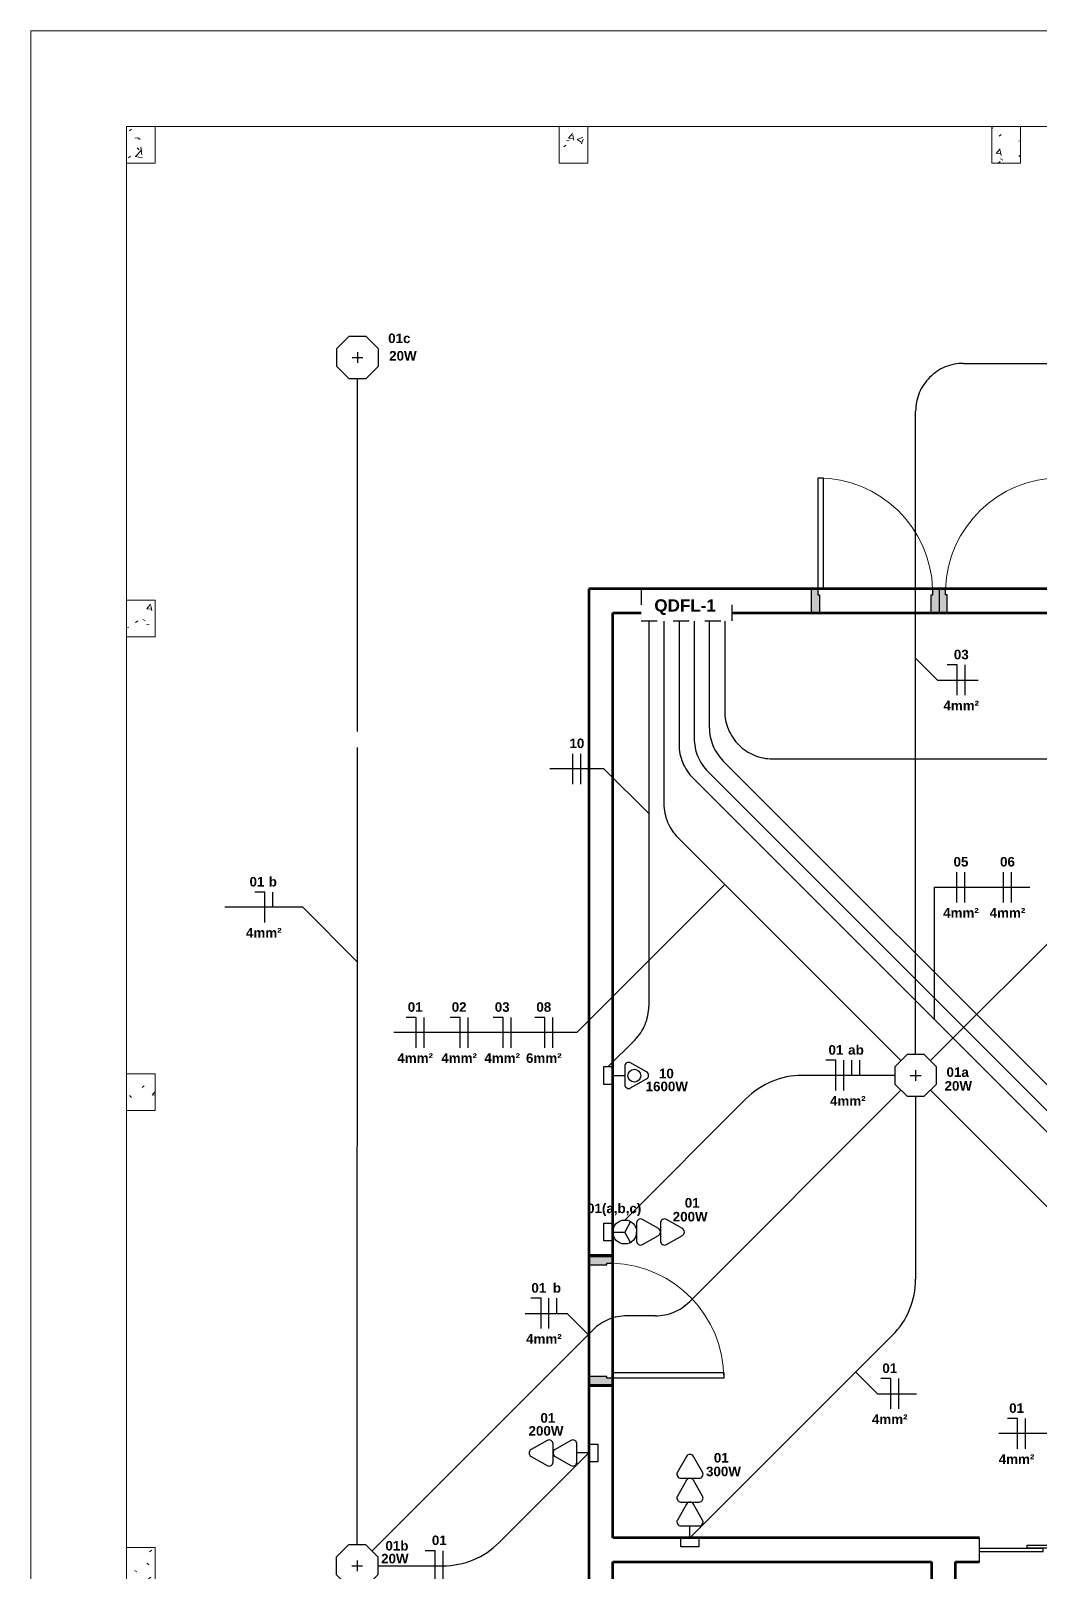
# Model space of a CAD drawing. Extents: x 1450 to 1868, y 82 to 351.
# Drawn here: x 1631.83 to 1638.15, y 264.56 to 274.22 of the extents above; entities that cross this region are included whole.
import ezdxf
from ezdxf.enums import TextEntityAlignment as Align

# ---------------------------------------------------------------- set-up
doc = ezdxf.new("R2010")
doc.units = 0
doc.header["$LTSCALE"] = 0.5
doc.linetypes.add('CONTORNO_QUADRO_T', pattern=[0.35, 0.2, -0.15])
doc.linetypes.add('ELETRODUTO_TETO', pattern=[1000, 1000, 0])
doc.layers.get('0').update_dxf_attribs({"linetype": 'CONTINUOUS'})
for name, color, linetype, lineweight in [('A-DOOR', 31, 'CONTINUOUS', 25), ('A-DOOR-FRAM', 31, 'CONTINUOUS', 9), ('A-FLOR', 192, 'CONTINUOUS', 9), ('A-WALL', 113, 'CONTINUOUS', 30), ('S-COLS', 52, 'CONTINUOUS', 9)]:
    doc.layers.add(name, color=color, linetype=linetype, lineweight=lineweight)
for name, color, linetype in [('DIAGRAMAS_CONTORNO', 2, 'CONTINUOUS'), ('ELETRODUTO_TETO', 2, 'CONTINUOUS'), ('FIACAO', 7, 'CONTINUOUS'), ('Iluminação', 7, 'CONTINUOUS'), ('INDICACAO_BIT_FIACAO', 7, 'CONTINUOUS'), ('INDICACAO_CIRCUITO', 2, 'CONTINUOUS'), ('INDICACAO_INTERRUPTOR_FIA', 2, 'CONTINUOUS'), ('INDICACAO_POTENCIA', 1, 'CONTINUOUS'), ('INTERRUPTORES', 1, 'CONTINUOUS'), ('LINHA_DE_CHAMADA', 7, 'CONTINUOUS'), ('LUMINÁRIAS', 3, 'CONTINUOUS'), ('Texto', 1, 'CONTINUOUS'), ('TOMADAS ABNT', 10, 'CONTINUOUS')]:
    doc.layers.add(name, color=color, linetype=linetype)
doc.styles.add('Arial', font='arialbd.ttf', dxfattribs={"height": 100})

# ---------------------------------------------------------------- blocks, each defined once
blk = doc.blocks.new('*U1778', base_point=(608.67, 153.293))
for p, q in [((608.67, 153.483), (608.544, 153.483)), ((608.67, 153.103), (608.67, 153.483))]:
    blk.add_line(p, q)
blk = doc.blocks.new('*U1797', base_point=(665.55, 144.199))
blk.add_line((665.55, 144.199), (665.55, 144.389))
blk = doc.blocks.new('*U1993', base_point=(1457.7785, 189.5279))
at = {"xscale": 0.5, "yscale": 0.5, "zscale": 0.5}
for name, p in [('*U1778', (1457.7852, 189.5279)), ('*U1797', (1457.8352, 189.5279))]:
    blk.add_blockref(name, p, dxfattribs=at)
blk = doc.blocks.new('*U1780', base_point=(576.818, 148.746))
blk.add_line((576.818, 148.556), (576.818, 148.936))
blk = doc.blocks.new('*U1980', base_point=(1458.7027, 185.3984))
at = {"xscale": 0.5, "yscale": 0.5, "zscale": 0.5}
for name, p in [('*U1778', (1458.6777, 185.3984)), ('*U1780', (1458.7277, 185.3984))]:
    blk.add_blockref(name, p, dxfattribs=at)
blk = doc.blocks.new('*U1979', base_point=(1462.6205, 189.6531))
at = {"xscale": 0.5, "yscale": 0.5, "zscale": 0.5}
for p in [(1462.5955, 189.6531), (1462.6455, 189.6531)]:
    blk.add_blockref('*U1780', p, dxfattribs=at)
blk = doc.blocks.new('*U1978', base_point=(1462.2305, 189.6531))
at = {"xscale": 0.5, "yscale": 0.5, "zscale": 0.5}
for p in [(1462.2055, 189.6531), (1462.2555, 189.6531)]:
    blk.add_blockref('*U1780', p, dxfattribs=at)
blk = doc.blocks.new('*U1975', base_point=(1461.4415, 188.4733))
at = {"xscale": 0.5, "yscale": 0.5, "zscale": 0.5}
for name, p in [('*U1778', (1461.3665, 188.4733)), ('*U1780', (1461.4165, 188.4733)), ('*U1797', (1461.4665, 188.4733)), ('*U1797', (1461.5165, 188.4733))]:
    blk.add_blockref(name, p, dxfattribs=at)
blk = doc.blocks.new('*U1967', base_point=(1462.2007, 186.2274))
at = {"xscale": 0.5, "yscale": 0.5, "zscale": 0.5}
for name, p in [('*U1778', (1462.2074, 186.2274)), ('*U1780', (1462.2574, 186.2274))]:
    blk.add_blockref(name, p, dxfattribs=at)
blk = doc.blocks.new('*U1966', base_point=(1461.8671, 190.6238))
at = {"xscale": 0.4999999999999998, "yscale": 0.4999999999999998, "zscale": 0.4999999999999998}
for name, p in [('*U1778', (1461.8421, 190.6238)), ('*U1780', (1461.8921, 190.6238))]:
    blk.add_blockref(name, p, dxfattribs=at)
blk = doc.blocks.new('*U1963', base_point=(1461.8719, 186.4776))
at = {"xscale": 0.5, "yscale": 0.5, "zscale": 0.5}
for name, p in [('*U1778', (1461.8786, 186.4776)), ('*U1780', (1461.9286, 186.4776))]:
    blk.add_blockref(name, p, dxfattribs=at)
blk = doc.blocks.new('*U1959', base_point=(1459.308, 187.1087))
at = {"xscale": 0.5, "yscale": 0.5, "zscale": 0.5}
for name, p in [('*U1778', (1459.2897, 187.1087)), ('*U1780', (1459.3397, 187.1087)), ('*U1797', (1459.3897, 187.1087))]:
    blk.add_blockref(name, p, dxfattribs=at)
blk = doc.blocks.new('*U1954', base_point=(1459.7423, 190.3956))
at = {"xscale": 0.5, "yscale": 0.5, "zscale": 0.5}
for p in [(1459.7173, 190.3956), (1459.7673, 190.3956)]:
    blk.add_blockref('*U1780', p, dxfattribs=at)
blk = doc.blocks.new('*U1953', base_point=(1460.8278, 189.0786))
at = {"xscale": 0.5, "yscale": 0.5, "zscale": 0.5}
for name, p in [('*U1778', (1460.8345, 189.0786)), ('*U1780', (1460.8845, 189.0786))]:
    blk.add_blockref(name, p, dxfattribs=at)
blk = doc.blocks.new('*U1952', base_point=(1460.4378, 189.0786))
at = {"xscale": 0.5, "yscale": 0.5, "zscale": 0.5}
for name, p in [('*U1778', (1460.4445, 189.0786)), ('*U1780', (1460.4945, 189.0786))]:
    blk.add_blockref(name, p, dxfattribs=at)
blk = doc.blocks.new('*U1951', base_point=(1460.0478, 189.0786))
at = {"xscale": 0.5, "yscale": 0.5, "zscale": 0.5}
for name, p in [('*U1778', (1460.0545, 189.0786)), ('*U1780', (1460.1045, 189.0786))]:
    blk.add_blockref(name, p, dxfattribs=at)
blk = doc.blocks.new('*U1950', base_point=(1459.6578, 189.0786))
at = {"xscale": 0.5, "yscale": 0.5, "zscale": 0.5}
for name, p in [('*U1778', (1459.6645, 189.0786)), ('*U1780', (1459.7145, 189.0786))]:
    blk.add_blockref(name, p, dxfattribs=at)
blk = doc.blocks.new('*U749', base_point=(-33717.99, 39288.34))
at = {"linetype": 'ByBlock'}
blk.add_lwpolyline([(-33717.99, 39288.34), (-33717.99, 39288.34), (-33717.99, 39221.73, 0.198912), (-33709.21, 39200.51), (-33437.04, 38928.34, 0.198912), (-33415.83, 38919.56), (-33064.32, 38919.56, -0.414214), (-33034.32, 38889.56), (-33034.32, 38810.9)], format="xyb", dxfattribs=at)
blk = doc.blocks.new('*U748', base_point=(-33767.33, 38898.77))
at = {"linetype": 'ByBlock'}
blk.add_arc((-33771.08, 38905.27), 7.5, 300.00001, 0, dxfattribs=at)
blk = doc.blocks.new('*U386', base_point=(-31580.17, 39768.05))
at = {"linetype": 'ByBlock'}
blk.add_lwpolyline([(-31580.17, 39768.05), (-31712.86, 39635.35, -0.198912), (-31734.07, 39626.57), (-31752.02, 39626.57, 0.198912), (-31773.23, 39617.78), (-31911.96, 39479.06)], format="xyb", dxfattribs=at)
blk = doc.blocks.new('CasaPrincipal')
at = {"layer": 'A-WALL', "lineweight": 70}
for p, q in [((-31775.91, 40082.3), (-31775.91, 38857.3)), ((-30980.91, 40082.3), (-31775.91, 40082.3)), ((-31760.91, 39487.3), (-31760.91, 40067.3)), ((-31760.91, 40067.3), (-31743.07, 40067.3)), ((-31686.07, 40067.3), (-31380.91, 40067.3)), ((-31775.91, 39664.56), (-31760.91, 39664.56)), ((-31760.91, 39582.56), (-31775.91, 39582.56)), ((-31530.91, 39487.3), (-31760.91, 39487.3)), ((-31760.91, 39272.3), (-31760.91, 39472.3)), ((-31760.91, 39472.3), (-31560.91, 39472.3)), ((-31560.91, 39472.3), (-31560.91, 39422.3)), ((-31545.91, 39472.3), (-31530.91, 39472.3)), ((-31545.91, 39422.3), (-31545.91, 39472.3))]:
    blk.add_line(p, q, dxfattribs=at)
at = {"layer": 'A-WALL', "lineweight": 9}
blk.add_line((-31773.91, 40082.2), (-31773.91, 40082.3), dxfattribs=at)
at = {"layer": 'A-WALL'}
for p, q in [((-31775.91, 39663.56), (-31775.91, 39664.56)), ((-31775.91, 39588.56), (-31775.91, 39658.56)), ((-31760.91, 39664.56), (-31760.91, 39663.56)), ((-31760.91, 39659.56), (-31760.91, 39587.56)), ((-31775.91, 39582.56), (-31775.91, 39583.56)), ((-31760.91, 39583.56), (-31760.91, 39582.56))]:
    blk.add_line(p, q, dxfattribs=at)
blk = doc.blocks.new('*U375', base_point=(-31709.82, 40062.2))
at = {"linetype": 'ByBlock'}
blk.add_lwpolyline([(-31709.82, 40062.2), (-31709.82, 39988.82, 0.198912), (-31701.03, 39967.6), (-31422.4, 39688.97, 0.198912), (-31401.19, 39680.18), (-31088.67, 39680.18, -0.414214), (-31058.67, 39650.18), (-31058.67, 39343.47, 0.198912), (-31049.88, 39322.26), (-30703.11, 38975.49)], format="xyb", dxfattribs=at)
blk = doc.blocks.new('*U373', base_point=(-31719.32, 40062.2))
at = {"linetype": 'ByBlock'}
blk.add_lwpolyline([(-31719.32, 40062.2), (-31719.32, 39984.88, 0.198912), (-31710.53, 39963.67), (-31426.34, 39679.47, 0.198912), (-31405.12, 39670.68), (-31096.83, 39670.68, -0.414214), (-31066.83, 39640.68), (-31066.83, 39474.15, 0.198912), (-31058.04, 39452.93), (-30993.01, 39387.91)], format="xyb", dxfattribs=at)
blk = doc.blocks.new('*U372', base_point=(-31728.82, 40062.2))
at = {"linetype": 'ByBlock'}
blk.add_lwpolyline([(-31728.82, 40062.2), (-31728.82, 39947.64, 0.198912), (-31720.03, 39926.42), (-31580.17, 39786.56)], format="xyb", dxfattribs=at)
blk = doc.blocks.new('*U371', base_point=(-31738.32, 40062.2))
at = {"linetype": 'ByBlock'}
blk.add_lwpolyline([(-31738.32, 40062.2), (-31738.32, 39820.72, -0.198912), (-31747.11, 39799.51), (-31763.71, 39782.91)], format="xyb", dxfattribs=at)
blk = doc.blocks.new('*U348', base_point=(-46901.47, 19247.79))
at = {"linetype": 'ByBlock'}
blk.add_lwpolyline([(-46901.47, 19247.79), (-46901.47, 19651.2, -0.414214), (-46871.47, 19681.2), (-46722.06, 19681.2)], format="xyb", dxfattribs=at)
blk = doc.blocks.new('*U346', base_point=(-47021.23, 19519.6))
at = {"linetype": 'ByBlock'}
blk.add_lwpolyline([(-47021.23, 19519.6), (-47021.23, 19519.6), (-47021.23, 19463.19, 0.414214), (-46991.23, 19433.19), (-46348.93, 19433.19)], format="xyb", dxfattribs=at)
blk = doc.blocks.new('*U336', base_point=(-47238.68, 18927.2))
at = {"linetype": 'ByBlock'}
blk.add_lwpolyline([(-47238.68, 18927.2), (-47198.03, 18927.2, 0.19873), (-47162.7, 18941.82), (-47106.47, 18997.97)], format="xyb", dxfattribs=at)
blk = doc.blocks.new('*U335', base_point=(-47251.77, 18940.29))
at = {"linetype": 'ByBlock'}
blk.add_lwpolyline([(-47251.77, 18940.29), (-47251.6, 19671.73)], dxfattribs=at)
blk = doc.blocks.new('Porta de Correr com Duas Folhas')
for p, q in [((0, -8.5), (0, 6.5)), ((0, 0), (40, 0)), ((30, 1), (30, 2)), ((30, 2), (65, 2)), ((30, 0), (30, 1)), ((65, 0), (30, 0)), ((40, -2), (40, 0)), ((70, 2), (95, 2)), ((105, 0), (70, 0)), ((95, 2), (105, 2)), ((95, -2), (95, 0)), ((95, 0), (135, 0)), ((105, 2), (105, 0)), ((135, -8.5), (135, 6.5)), ((0, -2), (40, -2)), ((95, -2), (135, -2))]:
    blk.add_line(p, q)
blk = doc.blocks.new('Porta Simples de Abrir - 70x210cm - Marco de Madeira-3450791-Planta Baixa')
at = {"layer": 'A-DOOR-FRAM', "lineweight": 25}
h = blk.add_hatch(color=256, dxfattribs=at)
h.paths.add_polyline_path([(-400, -75), (-350, -75), (-350, 38), (-360, 38), (-360, 75), (-400, 75), (-400, -55.9)], flags=0)
h.paths.add_polyline_path([(350, -75), (400, -75), (400, 75), (360, 75), (359.9, 38), (350, 38), (350, -49.8)], flags=0)
at = {"layer": 'A-DOOR'}
for p, q in [((325, 75), (325, 771)), ((325, 771), (360, 771)), ((360, 771), (360, 75)), ((360, 75), (-360, 75)), ((360, 75), (325, 75)), ((-350, -75), (350, -75))]:
    blk.add_line(p, q, dxfattribs=at)
at = {"layer": 'A-DOOR', "lineweight": 9}
blk.add_arc((360, 50.9), 720.1, 90, 178.07863, dxfattribs=at)
at = {"layer": 'A-DOOR-FRAM', "lineweight": 25}
for p, q in [((-360, 75), (-400, 75)), ((-400, 75), (-400, -75)), ((-360, 38), (-360, 75)), ((-350, 38), (-360, 38)), ((-350, -75), (-350, 38)), ((360, 38), (350, 38)), ((350, 38), (350, -75)), ((360, 75), (360, 38)), ((400, 75), (360, 75)), ((400, -75), (400, 75)), ((-400, -75), (-350, -75)), ((350, -75), (400, -75))]:
    blk.add_line(p, q, dxfattribs=at)
blk = doc.blocks.new('*U316', base_point=(-46901.47, 19221.61))
at = {"linetype": 'ByBlock'}
blk.add_lwpolyline([(-46901.47, 19221.61), (-46901.47, 19106.98, -0.198912), (-46916.11, 19071.62), (-47043.04, 18944.7)], format="xyb", dxfattribs=at)
blk = doc.blocks.new('*U315', base_point=(-46914.56, 19234.7))
at = {"linetype": 'ByBlock'}
blk.add_lwpolyline([(-46914.56, 19234.7), (-46972.58, 19234.7, 0.198912), (-47007.94, 19220.05), (-47083.97, 19144.02)], format="xyb", dxfattribs=at)
blk = doc.blocks.new('*U314', base_point=(-46892.21, 19243.95))
at = {"linetype": 'ByBlock'}
blk.add_lwpolyline([(-46892.21, 19243.95), (-46737.32, 19398.85)], dxfattribs=at)
blk = doc.blocks.new('*U310', base_point=(-46654.53, 19092.22))
at = {"linetype": 'ByBlock'}
blk.add_lwpolyline([(-46654.53, 19092.22), (-46738.28, 19092.22, -0.198912), (-46773.64, 19106.87), (-46892.21, 19225.44)], format="xyb", dxfattribs=at)
blk = doc.blocks.new('*U291', base_point=(-46555.9, 19648.2))
at = {"layer": 'LUMINÁRIAS'}
blk.add_lwpolyline([(-46574.1, 19655.8), (-46574.1, 19640.7), (-46563.4, 19630.1), (-46548.4, 19630.1), (-46537.7, 19640.7), (-46537.7, 19655.8), (-46548.4, 19666.4), (-46563.4, 19666.4)], close=True, dxfattribs=at)
for points in [[(-46555.9, 19652.9), (-46555.9, 19643.6)], [(-46560.6, 19648.2), (-46551.2, 19648.2)]]:
    blk.add_lwpolyline(points, dxfattribs=at)
blk = doc.blocks.new('*U228', base_point=(-47132.94, 18862.53))
for p, q in [((-47135.12, 18913.65), (-47140.81, 18903.69)), ((-47125.08, 18903.69), (-47130.77, 18913.65)), ((-47135.12, 18898.69), (-47140.81, 18888.73)), ((-47138.64, 18899.95), (-47132.94, 18899.95)), ((-47132.94, 18899.95), (-47127.25, 18899.95)), ((-47125.08, 18888.73), (-47130.77, 18898.69)), ((-47135.12, 18883.73), (-47140.81, 18873.77)), ((-47138.64, 18884.99), (-47132.94, 18884.99)), ((-47132.94, 18884.99), (-47127.25, 18884.99)), ((-47125.08, 18873.77), (-47130.77, 18883.73)), ((-47138.64, 18870.03), (-47132.94, 18870.03)), ((-47132.94, 18862.53), (-47132.94, 18870.03)), ((-47132.94, 18870.03), (-47127.25, 18870.03))]:
    blk.add_line(p, q)
blk.add_lwpolyline([(-47138.55, 18862.53), (-47127.34, 18862.53), (-47127.34, 18856.93), (-47138.55, 18856.93)], close=True)
for centre, start, end in [((-47132.94, 18912.41), 29.74488, 150.25512), ((-47138.64, 18902.45), 150.25512, 270), ((-47127.25, 18902.45), 270, 29.74488), ((-47132.94, 18897.45), 29.74488, 150.25512), ((-47138.64, 18887.49), 150.25512, 270), ((-47132.94, 18882.49), 29.74488, 150.25512), ((-47127.25, 18887.49), 270, 29.74488), ((-47138.64, 18872.53), 150.25512, 270), ((-47127.25, 18872.53), 270, 29.74488)]:
    blk.add_arc(centre, 2.5, start, end)
blk = doc.blocks.new('*U181', base_point=(-47378.16, 18769.01))
for p, q in [((-47380.33, 18805.17), (-47386.02, 18795.21)), ((-47370.29, 18795.21), (-47375.99, 18805.17)), ((-47380.33, 18790.21), (-47386.02, 18780.25)), ((-47383.85, 18791.47), (-47378.16, 18791.47)), ((-47378.16, 18791.47), (-47372.46, 18791.47)), ((-47370.29, 18780.25), (-47375.99, 18790.21)), ((-47383.85, 18776.51), (-47378.16, 18776.51)), ((-47378.16, 18769.01), (-47378.16, 18776.51)), ((-47378.16, 18776.51), (-47372.46, 18776.51))]:
    blk.add_line(p, q)
blk.add_lwpolyline([(-47383.76, 18769.01), (-47372.55, 18769.01), (-47372.55, 18763.41), (-47383.76, 18763.41)], close=True)
for centre, start, end in [((-47378.16, 18803.93), 29.74488, 150.25512), ((-47383.85, 18793.97), 150.25512, 270), ((-47378.16, 18788.97), 29.74488, 150.25512), ((-47372.46, 18793.97), 270, 29.74488), ((-47383.85, 18779.01), 150.25512, 270), ((-47372.46, 18779.01), 270, 29.74488)]:
    blk.add_arc(centre, 2.5, start, end)
blk = doc.blocks.new('*U180', base_point=(-47642.08, 18654.21))
for p, q in [((-47644.25, 18675.42), (-47649.94, 18665.45)), ((-47634.22, 18665.45), (-47639.91, 18675.42)), ((-47647.77, 18661.71), (-47642.08, 18661.71)), ((-47642.08, 18661.71), (-47636.39, 18661.71)), ((-47642.08, 18654.21), (-47642.08, 18661.71))]:
    blk.add_line(p, q)
blk.add_lwpolyline([(-47647.68, 18654.21), (-47636.48, 18654.21), (-47636.48, 18648.61), (-47647.68, 18648.61)], close=True)
blk.add_circle((-47641.91, 18667.76), 4.02)
for centre, start, end in [((-47642.08, 18674.17), 29.74488, 150.25512), ((-47647.77, 18664.21), 150.25512, 270), ((-47636.39, 18664.21), 270, 29.74488)]:
    blk.add_arc(centre, 2.5, start, end)
blk = doc.blocks.new('*U179', base_point=(-47215.62, 18989.88))
for p, q in [((-47215.62, 18995.57), (-47215.62, 18989.88)), ((-47215.62, 18989.88), (-47215.62, 18984.19)), ((-47201.92, 18992.05), (-47211.88, 18997.74)), ((-47200.66, 18995.57), (-47200.66, 18989.88)), ((-47200.66, 18989.88), (-47200.66, 18984.19)), ((-47186.96, 18992.05), (-47196.92, 18997.74)), ((-47211.88, 18982.02), (-47201.92, 18987.71)), ((-47196.92, 18982.02), (-47186.96, 18987.71))]:
    blk.add_line(p, q)
for centre, start, end in [((-47213.12, 18995.57), 60.25512, 180), ((-47203.16, 18989.88), 299.74488, 60.25512), ((-47198.16, 18995.57), 60.25512, 180), ((-47188.2, 18989.88), 299.74488, 60.25512), ((-47213.12, 18984.19), 180, 299.74488), ((-47198.16, 18984.19), 180, 299.74488)]:
    blk.add_arc(centre, 2.5, start, end)
blk = doc.blocks.new('*U178', base_point=(-47219.8, 18998.85))
for p in [(-47226.3, 19010.1), (-47213.31, 19010.1), (-47219.8, 18998.85)]:
    blk.add_line(p, (-47219.8, 19006.35))
blk.add_lwpolyline([(-47225.4, 18998.85), (-47214.2, 18998.85), (-47214.2, 18993.24), (-47225.4, 18993.24)], close=True)
blk.add_circle((-47219.8, 19006.35), 7.5)
blk = doc.blocks.new('Pilar Retangular de Concreto - 18x23-V21-Planta Baixa')
at = {"layer": 'S-COLS'}
h = blk.add_hatch(dxfattribs=at)
h.set_pattern_fill('FP_36', color=256, style=0, pattern_type=2)
h.set_pattern_definition([(50, (44223.5, -32614.7), (364.368, -31.8783), [38.1, -419.1]), (355, (44223.5, -32614.7), (-70.4859, 382.1133), [30.48, -335.28]), (100.451, (44253.87, -32617.35), (293.885, 350.2334), [32.38, -356.18]), (46.184, (44223.5, -32513.1), (542.1585, -84.086), [57.15, -628.65]), (96.636, (44268.7, -32520.1), (474.805, 494.8554), [48.57, -534.27]), (351.184, (44223.5, -32513.1), (474.81, 494.85), [45.72, -502.92]), (21, (44274.3, -32538.5), (303.2285, -204.5305), [38.1, -419.1]), (326, (44274.3, -32538.5), (123.604, 368.376), [30.48, -335.28]), (71.451, (44299.58, -32555.54), (426.8341, 163.8427), [32.38, -356.18]), (37.5, (44223.51, -32614.7), (6.17665, 169.11015), [16.764, -314.452, 16.764, -660.146]), (37.5, (44223.51, -32614.7), (6.17665, 169.11015), [-347.98, -323.596, 16.764, -319.786]), (7.5, (44223.5, -32614.7), (133.6389, 200.3615), [16.764, -177.292, 16.764, -306.832, -128.27]), (7.5, (44223.5, -32614.7), (133.6389, 200.3615), [-517.652, 16.764, -111.506]), (327.5, (44110.22, -32614.7), (271.18182, -11.45836), [16.764, -110.236, 16.764, -905.256]), (327.5, (44110.22, -32614.7), (271.18182, -11.45836), [-143.764, -379.476, 16.764, -509.016]), (317.5, (44059.43, -32614.7), (296.2585, 50.8528), [16.764, -148.336, 16.764, -619.76]), (317.5, (44059.43, -32614.7), (296.2585, 50.8528), [-181.864, -246.38, 16.764, -356.616])])
h.paths.add_polyline_path([(90, -115), (90, 115), (-90, 115), (-90, -115)], flags=0)
for p, q in [((90, 115), (-90, 115)), ((-90, 115), (-90, -115)), ((90, -115), (90, 115)), ((-90, -115), (90, -115))]:
    blk.add_line(p, q, dxfattribs=at)
blk = doc.blocks.new('Pilar Retangular de Concreto - 18x23-3342346-Planta Baixa')
at = {"layer": 'S-COLS'}
h = blk.add_hatch(dxfattribs=at)
h.set_pattern_fill('FP_35', color=256, style=0, pattern_type=2)
h.set_pattern_definition([(50, (46937.5, -32614.7), (364.368, -31.8783), [38.1, -419.1]), (355, (46937.5, -32614.7), (-70.4859, 382.1133), [30.48, -335.28]), (100.451, (46967.87, -32617.35), (293.885, 350.2334), [32.38, -356.18]), (46.184, (46937.5, -32513.1), (542.1585, -84.086), [57.15, -628.65]), (96.636, (46982.7, -32520.1), (474.805, 494.8554), [48.57, -534.27]), (351.184, (46937.5, -32513.1), (474.81, 494.85), [45.72, -502.92]), (21, (46988.3, -32538.5), (303.2285, -204.5305), [38.1, -419.1]), (326, (46988.3, -32538.5), (123.604, 368.376), [30.48, -335.28]), (71.451, (47013.58, -32555.54), (426.8341, 163.8427), [32.38, -356.18]), (37.5, (46937.51, -32614.7), (6.17665, 169.11015), [16.764, -314.452, 16.764, -660.146]), (37.5, (46937.51, -32614.7), (6.17665, 169.11015), [-347.98, -323.596, 16.764, -319.786]), (7.5, (46937.5, -32614.7), (133.6389, 200.3615), [16.764, -177.292, 16.764, -306.832, -128.27]), (7.5, (46937.5, -32614.7), (133.6389, 200.3615), [-517.652, 16.764, -111.506]), (327.5, (46824.22, -32614.7), (271.18182, -11.45836), [16.764, -110.236, 16.764, -905.256]), (327.5, (46824.22, -32614.7), (271.18182, -11.45836), [-143.764, -379.476, 16.764, -509.016]), (317.5, (46773.43, -32614.7), (296.2585, 50.8528), [16.764, -148.336, 16.764, -619.76]), (317.5, (46773.43, -32614.7), (296.2585, 50.8528), [-181.864, -246.38, 16.764, -356.616])])
h.paths.add_polyline_path([(-90, -115), (90, -115), (90, 115), (-90, 115)], flags=0)
for p, q in [((90, 115), (-90, 115)), ((-90, 115), (-90, -115)), ((90, -115), (90, 115)), ((-90, -115), (90, -115))]:
    blk.add_line(p, q, dxfattribs=at)
blk = doc.blocks.new('Pilar Retangular de Concreto - 18x23-3342311-Planta Baixa')
at = {"layer": 'S-COLS'}
h = blk.add_hatch(dxfattribs=at)
h.set_pattern_fill('FP_23', color=256, style=0, pattern_type=2)
h.set_pattern_definition([(50, (49651.5, -32614.7), (364.368, -31.8783), [38.1, -419.1]), (355, (49651.5, -32614.7), (-70.4859, 382.1133), [30.48, -335.28]), (100.451, (49681.87, -32617.36), (293.885, 350.2334), [32.38, -356.18]), (46.184, (49651.5, -32513.1), (542.1585, -84.0858), [57.15, -628.65]), (96.636, (49696.7, -32520.1), (474.805, 494.8554), [48.57, -534.27]), (351.184, (49651.5, -32513.1), (474.81, 494.85), [45.72, -502.92]), (21, (49702.3, -32538.5), (303.2285, -204.5305), [38.1, -419.1]), (326, (49702.3, -32538.5), (123.604, 368.376), [30.48, -335.28]), (71.451, (49727.58, -32555.54), (426.8341, 163.8427), [32.38, -356.18]), (37.5, (49651.51, -32614.7), (6.17665, 169.11015), [16.764, -314.452, 16.764, -660.146]), (37.5, (49651.51, -32614.7), (6.17665, 169.11015), [-347.98, -323.596, 16.764, -319.786]), (7.5, (49651.5, -32614.7), (133.6389, 200.3615), [16.764, -177.292, 16.764, -306.832, -128.27]), (7.5, (49651.5, -32614.7), (133.6389, 200.3615), [-517.652, 16.764, -111.506]), (327.5, (49538.22, -32614.7), (271.18182, -11.45836), [16.764, -110.236, 16.764, -905.256]), (327.5, (49538.22, -32614.7), (271.18182, -11.45836), [-143.764, -379.476, 16.764, -509.016]), (317.5, (49487.43, -32614.7), (296.2585, 50.8528), [16.764, -148.336, 16.764, -619.76]), (317.5, (49487.43, -32614.7), (296.2585, 50.8528), [-181.864, -246.38, 16.764, -356.616])])
h.paths.add_polyline_path([(90, -115), (90, 115), (-90, 115), (-90, -115)], flags=0)
for p, q in [((90, 115), (-90, 115)), ((-90, 115), (-90, -115)), ((90, -115), (90, 115)), ((-90, -115), (90, -115))]:
    blk.add_line(p, q, dxfattribs=at)
blk = doc.blocks.new('Pilar Retangular de Concreto - 18x23-V11-Planta Baixa')
at = {"layer": 'S-COLS'}
h = blk.add_hatch(dxfattribs=at)
h.set_pattern_fill('FP_22', color=256, style=0, pattern_type=2)
h.set_pattern_definition([(50, (49651.5, -29644.7), (364.368, -31.8783), [38.1, -419.1]), (355, (49651.5, -29644.7), (-70.4859, 382.1133), [30.48, -335.28]), (100.451, (49681.87, -29647.36), (293.885, 350.2334), [32.38, -356.18]), (46.184, (49651.5, -29543.1), (542.1585, -84.086), [57.15, -628.65]), (96.636, (49696.7, -29550.1), (474.805, 494.8554), [48.57, -534.27]), (351.184, (49651.5, -29543.1), (474.81, 494.85), [45.72, -502.92]), (21, (49702.3, -29568.5), (303.2285, -204.5305), [38.1, -419.1]), (326, (49702.3, -29568.5), (123.604, 368.376), [30.48, -335.28]), (71.451, (49727.58, -29585.54), (426.8341, 163.8427), [32.38, -356.18]), (37.5, (49651.51, -29644.7), (6.17665, 169.11015), [16.764, -314.452, 16.764, -660.146]), (37.5, (49651.51, -29644.7), (6.17665, 169.11015), [-347.98, -323.596, 16.764, -319.786]), (7.5, (49651.5, -29644.7), (133.6389, 200.3615), [16.764, -177.292, 16.764, -306.832, -128.27]), (7.5, (49651.5, -29644.7), (133.6389, 200.3615), [-517.652, 16.764, -111.506]), (327.5, (49538.22, -29644.7), (271.18182, -11.45836), [16.764, -110.236, 16.764, -905.256]), (327.5, (49538.22, -29644.7), (271.18182, -11.45836), [-143.764, -379.476, 16.764, -509.016]), (317.5, (49487.43, -29644.7), (296.2585, 50.8528), [16.764, -148.336, 16.764, -619.76]), (317.5, (49487.43, -29644.7), (296.2585, 50.8528), [-181.864, -246.38, 16.764, -356.616])])
h.paths.add_polyline_path([(90, -115), (90, 115), (-90, 115), (-90, -115)], flags=0)
for p, q in [((90, 115), (-90, 115)), ((-90, 115), (-90, -115)), ((90, -115), (90, 115)), ((-90, -115), (90, -115))]:
    blk.add_line(p, q, dxfattribs=at)
blk = doc.blocks.new('Pilar Retangular de Concreto - 18x23-V10-Planta Baixa')
at = {"layer": 'S-COLS'}
h = blk.add_hatch(dxfattribs=at)
h.set_pattern_fill('FP_21', color=256, style=0, pattern_type=2)
h.set_pattern_definition([(50, (49651.5, -26674.7), (364.368, -31.8783), [38.1, -419.1]), (355, (49651.5, -26674.7), (-70.4859, 382.1133), [30.48, -335.28]), (100.451, (49681.87, -26677.35), (293.885, 350.2334), [32.38, -356.18]), (46.184, (49651.5, -26573.1), (542.1585, -84.086), [57.15, -628.65]), (96.636, (49696.7, -26580.1), (474.805, 494.8554), [48.57, -534.27]), (351.184, (49651.5, -26573.1), (474.81, 494.85), [45.72, -502.92]), (21, (49702.3, -26598.5), (303.2285, -204.5305), [38.1, -419.1]), (326, (49702.3, -26598.5), (123.604, 368.376), [30.48, -335.28]), (71.451, (49727.58, -26615.54), (426.8341, 163.8427), [32.38, -356.18]), (37.5, (49651.51, -26674.7), (6.17665, 169.11015), [16.764, -314.452, 16.764, -660.146]), (37.5, (49651.51, -26674.7), (6.17665, 169.11015), [-347.98, -323.596, 16.764, -319.786]), (7.5, (49651.5, -26674.7), (133.6389, 200.3615), [16.764, -177.292, 16.764, -306.832, -128.27]), (7.5, (49651.5, -26674.7), (133.6389, 200.3615), [-517.652, 16.764, -111.506]), (327.5, (49538.22, -26674.7), (271.18182, -11.45836), [16.764, -110.236, 16.764, -905.256]), (327.5, (49538.22, -26674.7), (271.18182, -11.45836), [-143.764, -379.476, 16.764, -509.016]), (317.5, (49487.43, -26674.7), (296.2585, 50.8528), [16.764, -148.336, 16.764, -619.76]), (317.5, (49487.43, -26674.7), (296.2585, 50.8528), [-181.864, -246.38, 16.764, -356.616])])
h.paths.add_polyline_path([(90, -115), (90, 115), (-90, 115), (-90, -115)], flags=0)
for p, q in [((90, 115), (-90, 115)), ((-90, 115), (-90, -115)), ((90, -115), (90, 115)), ((-90, -115), (90, -115))]:
    blk.add_line(p, q, dxfattribs=at)
blk = doc.blocks.new('Pilar Retangular de Concreto - 18x23-V9-Planta Baixa')
at = {"layer": 'S-COLS'}
h = blk.add_hatch(dxfattribs=at)
h.set_pattern_fill('FP_20', color=256, style=0, pattern_type=2)
h.set_pattern_definition([(50, (49651.5, -23704.7), (364.368, -31.8783), [38.1, -419.1]), (355, (49651.5, -23704.7), (-70.4859, 382.1133), [30.48, -335.28]), (100.451, (49681.87, -23707.35), (293.885, 350.2334), [32.38, -356.18]), (46.184, (49651.5, -23603.1), (542.1585, -84.086), [57.15, -628.65]), (96.636, (49696.7, -23610.1), (474.805, 494.8554), [48.57, -534.27]), (351.184, (49651.5, -23603.1), (474.81, 494.85), [45.72, -502.92]), (21, (49702.3, -23628.5), (303.2285, -204.5305), [38.1, -419.1]), (326, (49702.3, -23628.5), (123.604, 368.376), [30.48, -335.28]), (71.451, (49727.58, -23645.54), (426.8341, 163.8427), [32.38, -356.18]), (37.5, (49651.51, -23704.7), (6.17665, 169.11015), [16.764, -314.452, 16.764, -660.146]), (37.5, (49651.51, -23704.7), (6.17665, 169.11015), [-347.98, -323.596, 16.764, -319.786]), (7.5, (49651.5, -23704.7), (133.6389, 200.3615), [16.764, -177.292, 16.764, -306.832, -128.27]), (7.5, (49651.5, -23704.7), (133.6389, 200.3615), [-517.652, 16.764, -111.506]), (327.5, (49538.22, -23704.7), (271.18182, -11.45836), [16.764, -110.236, 16.764, -905.256]), (327.5, (49538.22, -23704.7), (271.18182, -11.45836), [-143.764, -379.476, 16.764, -509.016]), (317.5, (49487.43, -23704.7), (296.2585, 50.8528), [16.764, -148.336, 16.764, -619.76]), (317.5, (49487.43, -23704.7), (296.2585, 50.8528), [-181.864, -246.38, 16.764, -356.616])])
h.paths.add_polyline_path([(90, -115), (90, 115), (-90, 115), (-90, -115)], flags=0)
for p, q in [((90, 115), (-90, 115)), ((-90, 115), (-90, -115)), ((90, -115), (90, 115)), ((-90, -115), (90, -115))]:
    blk.add_line(p, q, dxfattribs=at)

msp = doc.modelspace()

# ---------------------------------------------------------------- linework, layer by layer
at = {"layer": 'A-FLOR'}
for p, q in [((1631.8297, 274.2231), (1631.8297, 254.7731)), ((1646.7797, 274.2231), (1631.8297, 274.2231)), ((1635.1437, 273.6231), (1632.6097, 273.6231)), ((1637.8577, 273.6231), (1635.3237, 273.6231)), ((1640.5717, 273.6231), (1638.0377, 273.6231)), ((1632.4297, 273.3931), (1632.4297, 270.6531)), ((1632.4297, 270.4231), (1632.4297, 267.6831)), ((1632.4297, 267.4531), (1632.4297, 264.7131))]:
    msp.add_line(p, q, dxfattribs=at)
at = {"layer": 'DIAGRAMAS_CONTORNO', "linetype": 'CONTORNO_QUADRO_T'}
msp.add_lwpolyline([(1635.6581, 270.7231), (1635.6581, 270.5231), (1636.2281, 270.5231), (1636.2281, 270.7231)], close=True, dxfattribs=at)
at = {"layer": 'LINHA_DE_CHAMADA'}
for points in [[(1637.3792, 270.2888), (1637.5158, 270.1522), (1637.7719, 270.1522)], [(1635.7056, 269.3147), (1635.4249, 269.5954), (1635.0849, 269.5954)], [(1636.1827, 268.8701), (1635.2547, 267.942), (1634.1066, 267.942)], [(1637.4981, 268.0221), (1637.4981, 268.8529), (1638.0959, 268.8529)], [(1633.8775, 268.3862), (1633.5361, 268.7277), (1633.0461, 268.7277)], [(1635.3263, 266.0478), (1635.196, 266.1781), (1634.9305, 266.1781)], [(1637.0039, 265.813), (1637.1395, 265.6774), (1637.3845, 265.6774)], [(1638.9485, 265.217), (1638.7383, 265.4271), (1637.9004, 265.4271)]]:
    msp.add_lwpolyline(points, dxfattribs=at)

# ---------------------------------------------------------------- block references
at = {"layer": 'A-DOOR', "zscale": 0.00100000000000115}
for p, xscale, yscale, rotation in [((1637.1265, 270.6481), -0.001000000000001151, 0.001000000000001151, 359.9999999999996), ((1635.4047, 266.1357), 0.00100000000000115, 0.00100000000000115, 269.9999999999995)]:
    msp.add_blockref('Porta Simples de Abrir - 70x210cm - Marco de Madeira-3450791-Planta Baixa', p, dxfattribs=dict(at, xscale=xscale, yscale=yscale, rotation=rotation))
at = {"layer": 'A-DOOR'}
for name, p, xscale, yscale, zscale in [('Porta Simples de Abrir - 70x210cm - Marco de Madeira-3450791-Planta Baixa', (1637.9265, 270.6481), 0.00100000000000115, 0.00100000000000115, 0.00100000000000115), ('Porta de Correr com Duas Folhas', (1637.7797, 264.7081), 0.01000000108748102, 0.01000000108748102, 0.01000000108748102)]:
    msp.add_blockref(name, p, dxfattribs=dict(at, xscale=xscale, yscale=yscale, zscale=zscale))
at = {"layer": 'A-WALL', "color": 1, "xscale": 0.01000000108748102, "yscale": 0.01000000108748102, "zscale": 0.01000000108748102}
msp.add_blockref('CasaPrincipal', (1953.0888, -130.0999), dxfattribs=at)
at = {"layer": 'ELETRODUTO_TETO', "linetype": 'ELETRODUTO_TETO', "xscale": 0.01000000108748102, "yscale": 0.01000000108748102, "zscale": 0.01000000108748102}
for name, p in [('*U348', (1637.3797, 267.804)), ('*U335', (1633.8767, 264.729)), ('*U371', (1635.7056, 270.5221)), ('*U372', (1635.8006, 270.5221)), ('*U373', (1635.8956, 270.5221)), ('*U375', (1635.9906, 270.5221)), ('*U749', (1636.0856, 270.5221)), ('*U346', (1636.1821, 270.5221)), ('*U314', (1637.4722, 267.7657)), ('*U315', (1637.2488, 267.6731)), ('*U386', (1637.2871, 267.5806)), ('*U310', (1639.849, 266.2484)), ('*U316', (1637.3797, 267.5422)), ('*U336', (1634.0076, 264.5981))]:
    msp.add_blockref(name, p, dxfattribs=at)
at = {"layer": 'FIACAO'}
for name, p in [('*U1966', (1637.6657, 270.1522)), ('*U1954', (1635.2549, 269.5954)), ('*U1978', (1637.6639, 268.8529)), ('*U1979', (1637.9556, 268.8529)), ('*U1993', (1633.2911, 268.7277)), ('*U1950', (1634.2406, 267.942)), ('*U1951', (1634.5165, 267.942)), ('*U1952', (1634.7864, 267.942)), ('*U1953', (1635.0474, 267.942)), ('*U1959', (1635.0482, 266.1811)), ('*U1963', (1637.2173, 265.6774)), ('*U1967', (1638.0127, 265.4271))]:
    msp.add_blockref(name, p, dxfattribs=at)
for name, p, rotation in [('*U1975', (1636.9542, 267.6731), 0.007864390529929186), ('*U1980', (1634.3918, 264.5982), 0.01118938180817178)]:
    msp.add_blockref(name, p, dxfattribs=dict(at, rotation=rotation))
at = {"layer": 'Iluminação', "xscale": 0.007210252382215969, "yscale": 0.007210252382215969, "zscale": 0.007210252382215969}
for p in [(1633.8784, 272.1744), (1637.3797, 267.6731), (1633.8767, 264.5981)]:
    msp.add_blockref('*U291', p, dxfattribs=at)
at = {"layer": 'INTERRUPTORES', "linetype": 'ELETRODUTO_TETO', "xscale": 0.01000000108748102, "yscale": 0.01000000108748102, "zscale": 0.01000000108748102}
msp.add_blockref('*U748', (1635.5922, 266.6264), dxfattribs=at)
at = {"layer": 'S-COLS', "xscale": 0.00100000000000115, "yscale": 0.00100000000000115, "zscale": 0.00100000000000115}
for name, p in [('Pilar Retangular de Concreto - 18x23-3342311-Planta Baixa', (1632.5197, 273.5081)), ('Pilar Retangular de Concreto - 18x23-3342346-Planta Baixa', (1635.2337, 273.5081)), ('Pilar Retangular de Concreto - 18x23-V21-Planta Baixa', (1637.9477, 273.5081)), ('Pilar Retangular de Concreto - 18x23-V11-Planta Baixa', (1632.5197, 270.5381)), ('Pilar Retangular de Concreto - 18x23-V10-Planta Baixa', (1632.5197, 267.5681)), ('Pilar Retangular de Concreto - 18x23-V9-Planta Baixa', (1632.5197, 264.5981))]:
    msp.add_blockref(name, p, dxfattribs=at)
at = {"layer": 'TOMADAS ABNT', "xscale": 0.01000000108748102, "yscale": 0.01000000108748102, "zscale": 0.01000000108748102}
for name, p, rotation in [('*U180', (1635.4797, 267.6731), 269.9999999999995), ('*U178', (1635.4797, 266.6913), 269.9999999999995), ('*U181', (1635.3297, 265.3058), 89.99999999999967)]:
    msp.add_blockref(name, p, dxfattribs=dict(at, rotation=rotation))
for name, p in [('*U179', (1635.6297, 266.6913)), ('*U228', (1635.964, 264.7731))]:
    msp.add_blockref(name, p, dxfattribs=at)

# ---------------------------------------------------------------- texts
at = {"layer": 'INDICACAO_BIT_FIACAO', "style": 'Arial'}
for s, p in [('4mm²', (1637.6657, 270.0222)), ('4mm²', (1637.6639, 268.7229)), ('4mm²', (1637.9556, 268.7229)), ('4mm²', (1633.2911, 268.5977)), ('4mm²', (1634.2406, 267.812)), ('4mm²', (1634.5165, 267.812)), ('4mm²', (1634.7864, 267.812)), ('6mm²', (1635.0474, 267.812)), ('4mm²', (1636.9542, 267.5431)), ('4mm²', (1635.0482, 266.0511)), ('4mm²', (1637.2173, 265.5474)), ('4mm²', (1638.0127, 265.2971))]:
    msp.add_text(s, height=0.06, dxfattribs=at).set_placement(p, align=Align.TOP_CENTER)
at = {"layer": 'INDICACAO_CIRCUITO', "style": 'Arial'}
for s, p in [('01c', (1634.0711, 272.265)), ('10', (1635.7696, 267.6552)), ('01a', (1637.5732, 267.6638)), ('01(a,b,c)', (1635.3189, 266.8096)), ('01', (1635.9316, 266.8444)), ('01', (1635.0263, 265.4958)), ('01', (1636.1139, 265.2458)), ('01b', (1634.054, 264.6941))]:
    msp.add_text(s, height=0.06, dxfattribs=at).set_placement(p)
for s, p in [('03', (1637.6657, 270.2822)), ('10', (1635.2549, 269.7254)), ('05', (1637.6639, 268.9829)), ('06', (1637.9556, 268.9829)), ('01', (1633.2483, 268.8577)), ('01', (1634.2406, 268.072)), ('02', (1634.5165, 268.072)), ('03', (1634.7864, 268.072)), ('08', (1635.0474, 268.072)), ('01', (1636.8796, 267.8031)), ('01', (1635.016, 266.3111)), ('01', (1637.2173, 265.8074)), ('01', (1638.0127, 265.5571)), ('01', (1634.3918, 264.7282))]:
    msp.add_text(s, height=0.06, dxfattribs=at).set_placement(p, align=Align.CENTER)
at = {"layer": 'INDICACAO_INTERRUPTOR_FIA', "style": 'Arial'}
for s, p in [('b', (1633.3478, 268.8577)), ('a', (1636.9792, 267.8031)), ('b', (1637.0292, 267.8031)), ('b', (1635.1298, 266.3111))]:
    msp.add_text(s, height=0.06, dxfattribs=at).set_placement(p, align=Align.CENTER)
at = {"layer": 'INDICACAO_POTENCIA', "style": 'Arial'}
for s, p in [('20W', (1634.0774, 272.1552)), ('1600W', (1635.686, 267.5742)), ('20W', (1637.561, 267.5777)), ('200W', (1635.856, 266.7573)), ('200W', (1634.9517, 265.4145)), ('300W', (1636.0648, 265.1599)), ('20W', (1634.027, 264.6135))]:
    msp.add_text(s, height=0.06, dxfattribs=at).set_placement(p)
at = {"layer": 'Texto', "style": 'Arial'}
msp.add_text('QDFL-1', height=0.07658, dxfattribs=at).set_placement((1635.7406, 270.5819))

doc.saveas('drawing.dxf')
